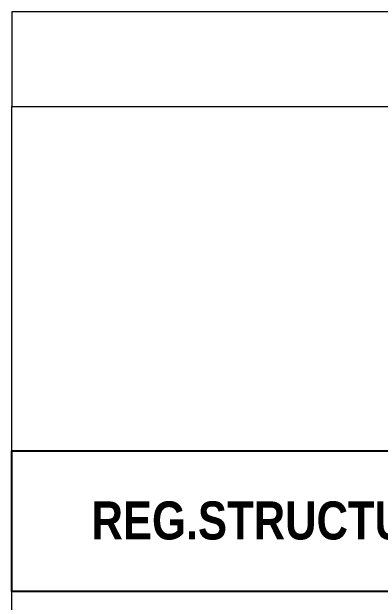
# Model space of a CAD drawing. Header units: metres. Extents: x -1560405 to -1559609, y 42907 to 43310.
# Drawn here: x -1559690.18 to -1559669.02, y 42933.9 to 42967.78 of the extents above; entities that cross this region are included whole.
import ezdxf

# ---------------------------------------------------------------- set-up
doc = ezdxf.new("R2010")
doc.units = ezdxf.units.M
doc.header["$LTSCALE"] = 750
doc.header["$MEASUREMENT"] = 0
doc.layers.get('0').update_dxf_attribs({"lineweight": 5})
doc.styles.add('SH', font='swissc.ttf', dxfattribs={"height": 10})

msp = doc.modelspace()

# ---------------------------------------------------------------- linework, layer by layer
at = {"color": 7}
msp.add_line((-1559690.18005, 42942.58616), (-1559690.18005, 42962.34525), dxfattribs=at)
for points in [[(-1559690.18005, 42962.34525), (-1559608.97831, 42962.34525), (-1559608.97831, 42967.78274), (-1559690.18005, 42967.78274)], [(-1559690.18005, 42942.58616), (-1559649.56309, 42942.58616), (-1559649.56309, 42906.74882), (-1559690.18005, 42906.74882)]]:
    msp.add_lwpolyline(points, close=True, dxfattribs=at)
at = {"color": 7, "lineweight": -2, "ltscale": 0.25}
msp.add_lwpolyline([(-1559690.18005, 42942.58616), (-1559649.56309, 42942.58616), (-1559649.56309, 42934.50838), (-1559690.18005, 42934.50838)], close=True, dxfattribs=at)

# ---------------------------------------------------------------- texts
at = {"color": 7, "lineweight": -2, "ltscale": 0.05, "insert": (-1559685.60138, 42939.68126), "char_height": 2.1846691, "width": 119.3497818, "attachment_point": 1, "style": 'SH'}
msp.add_mtext('{\\fSwis721 Cn BT|b1|i0|c0|p34;REG.STRUCTURAL ENGINEER\\P}\\P\\P\\P                                                 ', dxfattribs=at)

doc.saveas('drawing.dxf')
